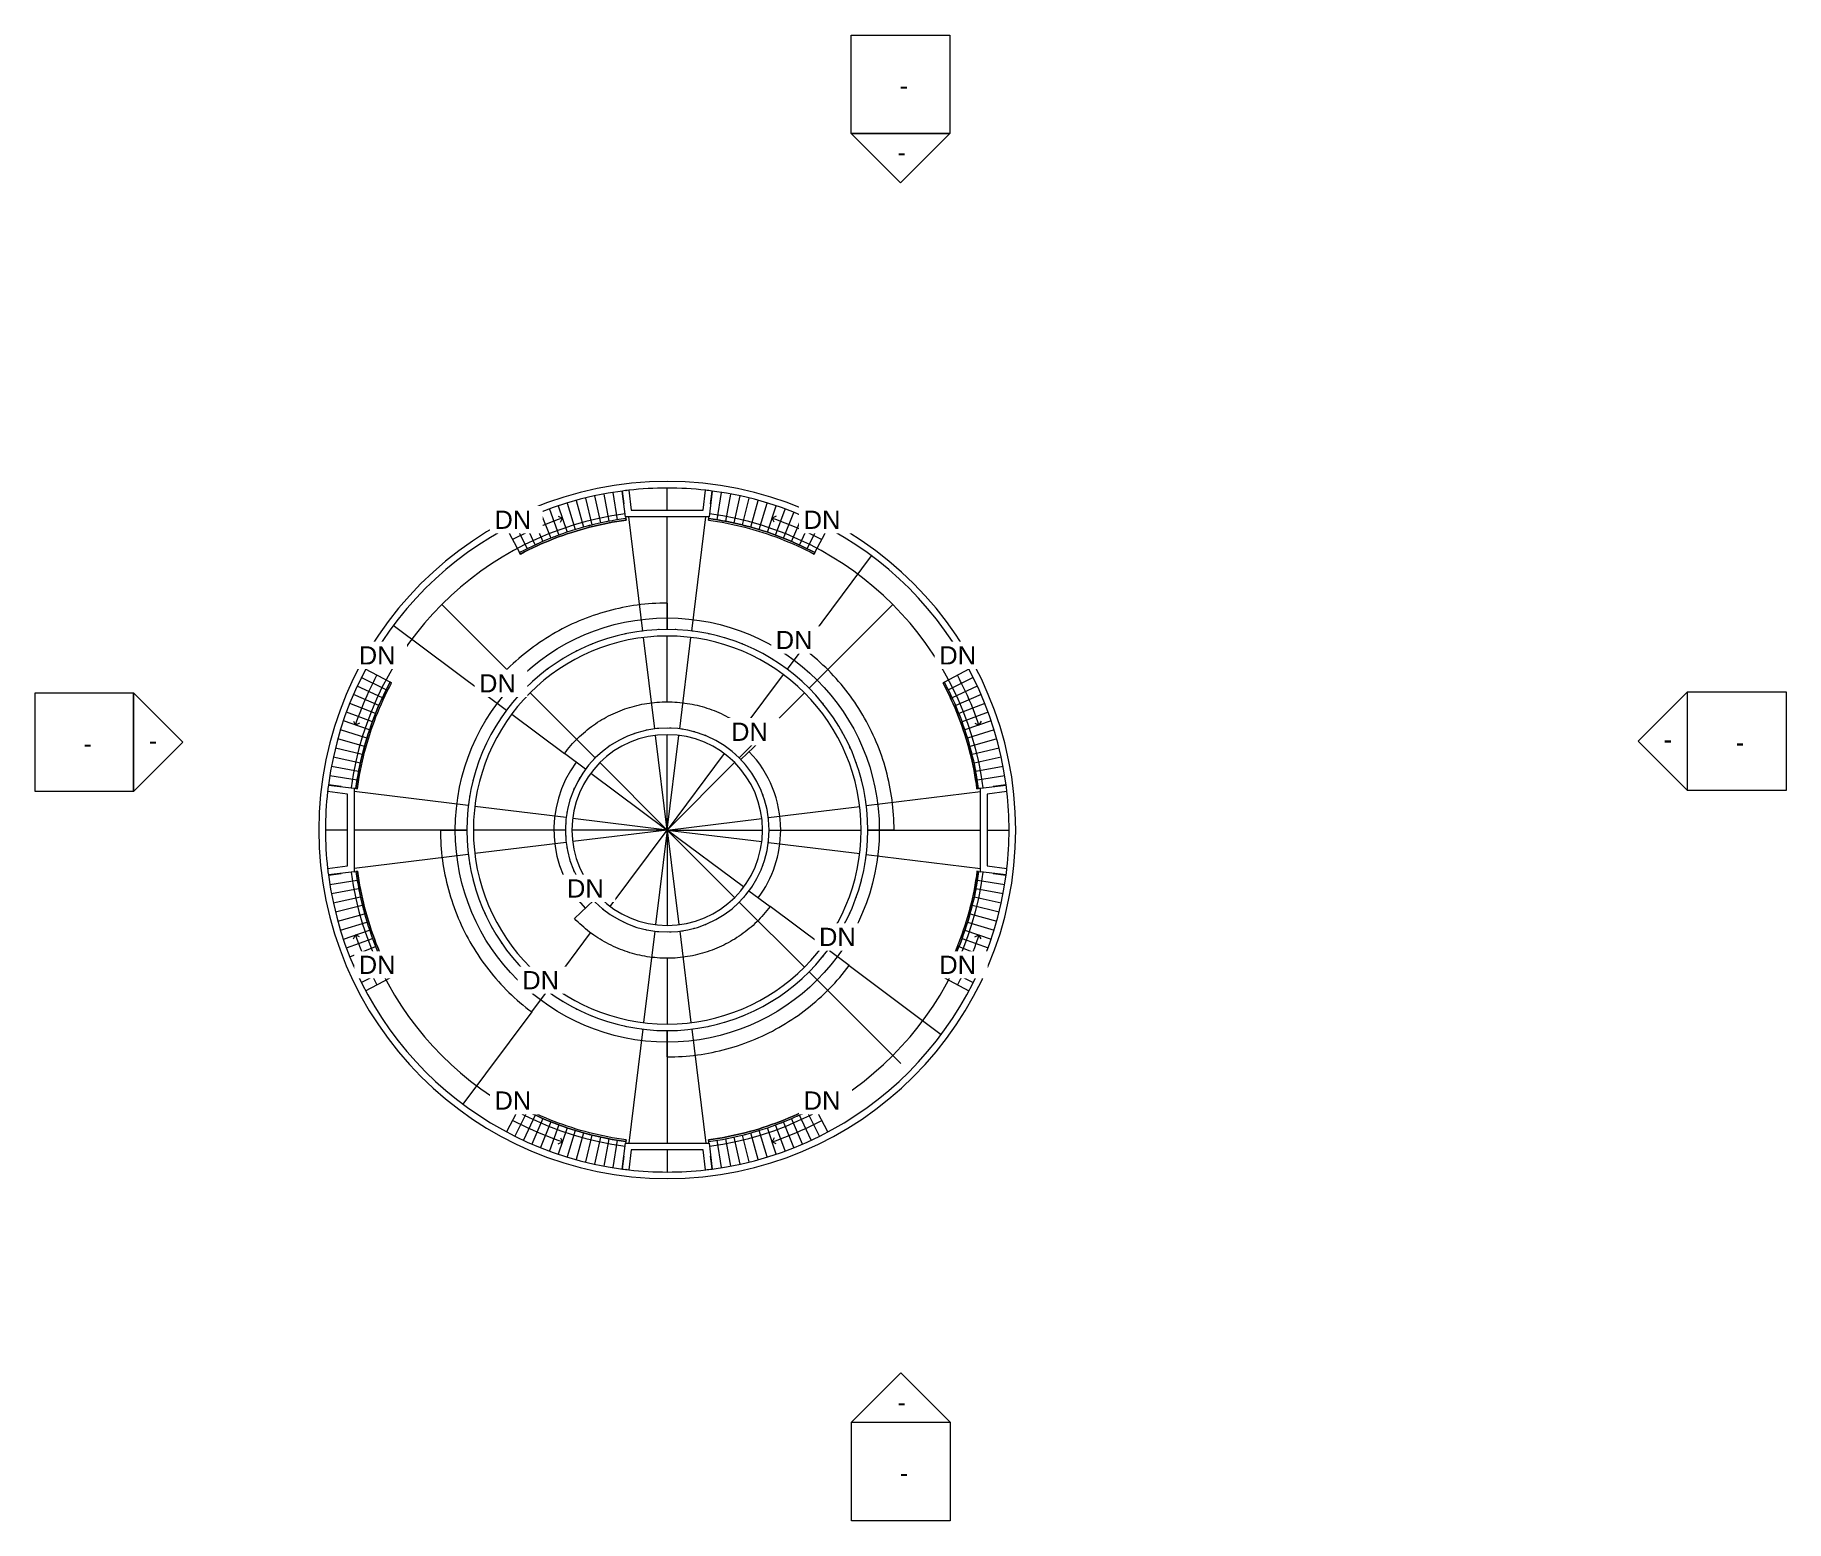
# Model space of a CAD drawing. Header units: inches. Extents: x -1103 to 1028, y -871 to 937.
import ezdxf

# ---------------------------------------------------------------- set-up
doc = ezdxf.new("R2010")
doc.units = ezdxf.units.IN
doc.header["$MEASUREMENT"] = 0
for name, color, linetype, lineweight in [('A-ANNO-SYMB', 6, 'Continuous', 9), ('A-ANNO-TEXT', 2, 'Continuous', 9), ('A-DETL', 5, 'Continuous', 9), ('A-FLOR-HRAL', 1, 'Continuous', 9), ('A-FLOR-STRS', 2, 'Continuous', 9), ('A-WALL', 2, 'Continuous', 9)]:
    doc.layers.add(name, color=color, linetype=linetype, lineweight=lineweight)

# ---------------------------------------------------------------- blocks, each defined once
blk = doc.blocks.new('Railing - Railing-176535-Site')
at = {"layer": 'A-FLOR-HRAL'}
for p, q in [((-669, 148.7), (-670.8, 149.6)), ((-670.8, 149.6), (-669, 148.7)), ((-712.3, 20.3), (-710.3, 20)), ((-710.3, 20), (-712.3, 20.3))]:
    blk.add_line(p, q, dxfattribs=at)
for points in [[(-670.8, 149.6), (-677.9, 136.2), (-690.6, 108.6), (-704.5, 65.2), (-710.3, 35.3), (-712.3, 20.3)], [(-712.3, 20.3), (-710.3, 35.3), (-704.5, 65.2), (-690.6, 108.6), (-677.9, 136.2), (-670.8, 149.6)], [(-710.3, 20), (-708.4, 35), (-702.6, 64.7), (-688.7, 107.9), (-676.1, 135.4), (-669, 148.7)], [(-710.3, 20), (-708.4, 35), (-702.6, 64.7), (-688.7, 107.9), (-676.1, 135.4), (-669, 148.7)]]:
    blk.add_open_spline(points, degree=3, dxfattribs=at)
blk = doc.blocks.new('Railing - Railing-176652-Site')
at = {"layer": 'A-FLOR-HRAL'}
for p, q in [((-710.3, -80.2), (-712.3, -80.5)), ((-712.3, -80.5), (-710.3, -80.2)), ((-670.8, -209.8), (-669, -208.9)), ((-669, -208.9), (-670.8, -209.8))]:
    blk.add_line(p, q, dxfattribs=at)
for points in [[(-712.3, -80.5), (-710.3, -95.5), (-704.5, -125.3), (-690.6, -168.8), (-677.9, -196.4), (-670.8, -209.8)], [(-712.3, -80.5), (-710.3, -95.5), (-704.5, -125.3), (-690.6, -168.8), (-677.9, -196.4), (-670.8, -209.8)], [(-669, -208.9), (-676.1, -195.5), (-688.7, -168), (-702.6, -124.9), (-708.4, -95.2), (-710.3, -80.2)], [(-710.3, -80.2), (-708.4, -95.2), (-702.6, -124.9), (-688.7, -168), (-676.1, -195.5), (-669, -208.9)]]:
    blk.add_open_spline(points, degree=3, dxfattribs=at)
blk = doc.blocks.new('Railing - Railing-176855-Site')
at = {"layer": 'A-FLOR-HRAL'}
for p, q in [((-383.5, 346.8), (-383.8, 348.8)), ((-383.8, 348.8), (-383.5, 346.8)), ((-513.1, 307.3), (-512.2, 305.5)), ((-512.2, 305.5), (-513.1, 307.3))]:
    blk.add_line(p, q, dxfattribs=at)
for points in [[(-383.8, 348.8), (-398.8, 346.8), (-428.7, 341), (-472.1, 327.1), (-499.7, 314.4), (-513.1, 307.3)], [(-383.8, 348.8), (-398.8, 346.8), (-428.7, 341), (-472.1, 327.1), (-499.7, 314.4), (-513.1, 307.3)], [(-512.2, 305.5), (-498.9, 312.6), (-471.4, 325.2), (-428.2, 339.1), (-398.5, 344.9), (-383.5, 346.8)], [(-383.5, 346.8), (-398.5, 344.9), (-428.2, 339.1), (-471.4, 325.2), (-498.9, 312.6), (-512.2, 305.5)]]:
    blk.add_open_spline(points, degree=3, dxfattribs=at)
blk = doc.blocks.new('Railing - Railing-176962-Site')
at = {"layer": 'A-FLOR-HRAL'}
for p, q in [((-283, 348.8), (-283.3, 346.8)), ((-283.3, 346.8), (-283, 348.8)), ((-154.7, 305.5), (-153.7, 307.3)), ((-153.7, 307.3), (-154.7, 305.5))]:
    blk.add_line(p, q, dxfattribs=at)
for points in [[(-283.3, 346.8), (-268.4, 344.9), (-238.7, 339.1), (-195.5, 325.2), (-168, 312.6), (-154.7, 305.5)], [(-283.3, 346.8), (-268.4, 344.9), (-238.7, 339.1), (-195.5, 325.2), (-168, 312.6), (-154.7, 305.5)], [(-153.7, 307.3), (-167.1, 314.4), (-194.7, 327.1), (-238.2, 341), (-268, 346.8), (-283, 348.8)], [(-283, 348.8), (-268, 346.8), (-238.2, 341), (-194.7, 327.1), (-167.1, 314.4), (-153.7, 307.3)]]:
    blk.add_open_spline(points, degree=3, dxfattribs=at)
blk = doc.blocks.new('Railing - Railing-177101-Site')
at = {"layer": 'A-FLOR-HRAL'}
for p, q in [((3.9, 149.6), (2.2, 148.7)), ((2.2, 148.7), (3.9, 149.6)), ((43.5, 20), (45.5, 20.3)), ((45.5, 20.3), (43.5, 20))]:
    blk.add_line(p, q, dxfattribs=at)
for points in [[(45.5, 20.3), (43.5, 35.3), (37.7, 65.2), (23.7, 108.6), (11.1, 136.2), (3.9, 149.6)], [(45.5, 20.3), (43.5, 35.3), (37.7, 65.2), (23.7, 108.6), (11.1, 136.2), (3.9, 149.6)], [(2.2, 148.7), (9.3, 135.4), (21.9, 107.9), (35.8, 64.7), (41.5, 35), (43.5, 20)], [(43.5, 20), (41.5, 35), (35.8, 64.7), (21.9, 107.9), (9.3, 135.4), (2.2, 148.7)]]:
    blk.add_open_spline(points, degree=3, dxfattribs=at)
blk = doc.blocks.new('Railing - Railing-177201-Site')
at = {"layer": 'A-FLOR-HRAL'}
for p, q in [((45.5, -80.5), (43.5, -80.2)), ((43.5, -80.2), (45.5, -80.5)), ((2.2, -208.9), (3.9, -209.8)), ((3.9, -209.8), (2.2, -208.9))]:
    blk.add_line(p, q, dxfattribs=at)
for points in [[(43.5, -80.2), (41.5, -95.2), (35.8, -124.9), (21.9, -168), (9.3, -195.5), (2.2, -208.9)], [(43.5, -80.2), (41.5, -95.2), (35.8, -124.9), (21.9, -168), (9.3, -195.5), (2.2, -208.9)], [(3.9, -209.8), (11.1, -196.4), (23.7, -168.8), (37.7, -125.3), (43.5, -95.5), (45.5, -80.5)], [(45.5, -80.5), (43.5, -95.5), (37.7, -125.3), (23.7, -168.8), (11.1, -196.4), (3.9, -209.8)]]:
    blk.add_open_spline(points, degree=3, dxfattribs=at)
blk = doc.blocks.new('Railing - Railing-177312-Site')
at = {"layer": 'A-FLOR-HRAL'}
for p, q in [((-512.2, -365.7), (-513.1, -367.4)), ((-513.1, -367.4), (-512.2, -365.7)), ((-383.8, -409), (-383.5, -407)), ((-383.5, -407), (-383.8, -409))]:
    blk.add_line(p, q, dxfattribs=at)
for points in [[(-513.1, -367.4), (-499.7, -374.6), (-472.1, -387.3), (-428.7, -401.2), (-398.8, -407), (-383.8, -409)], [(-383.8, -409), (-398.8, -407), (-428.7, -401.2), (-472.1, -387.3), (-499.7, -374.6), (-513.1, -367.4)], [(-383.5, -407), (-398.5, -405), (-428.2, -399.3), (-471.4, -385.4), (-498.9, -372.8), (-512.2, -365.7)], [(-383.5, -407), (-398.5, -405), (-428.2, -399.3), (-471.4, -385.4), (-498.9, -372.8), (-512.2, -365.7)]]:
    blk.add_open_spline(points, degree=3, dxfattribs=at)
blk = doc.blocks.new('Railing - Railing-177427-Site')
at = {"layer": 'A-FLOR-HRAL'}
for p, q in [((-153.7, -367.4), (-154.7, -365.7)), ((-154.7, -365.7), (-153.7, -367.4)), ((-283.3, -407), (-283, -409)), ((-283, -409), (-283.3, -407))]:
    blk.add_line(p, q, dxfattribs=at)
for points in [[(-154.7, -365.7), (-168, -372.8), (-195.5, -385.4), (-238.7, -399.3), (-268.4, -405), (-283.3, -407)], [(-283.3, -407), (-268.4, -405), (-238.7, -399.3), (-195.5, -385.4), (-168, -372.8), (-154.7, -365.7)], [(-283, -409), (-268, -407), (-238.2, -401.2), (-194.7, -387.3), (-167.1, -374.6), (-153.7, -367.4)], [(-283, -409), (-268, -407), (-238.2, -401.2), (-194.7, -387.3), (-167.1, -374.6), (-153.7, -367.4)]]:
    blk.add_open_spline(points, degree=3, dxfattribs=at)
blk = doc.blocks.new('Elevation - Detail Number-151647-Site')
at = {"layer": 'A-ANNO-SYMB'}
for p, q in [((-0.25, -0.25), (-0.25, 0.25)), ((-0.25, 0.25), (0.25, 0.25)), ((0.25, 0.25), (0.25, -0.25)), ((0.25, -0.25), (-0.25, -0.25))]:
    blk.add_line(p, q, dxfattribs=at)
blk = doc.blocks.new('Elevation - Detail Number-151370-Site')
at = {"layer": 'A-ANNO-SYMB'}
for p, q in [((0, 0.25), (-0.25, 0)), ((0.25, 0), (0, 0.25)), ((-0.25, 0), (0.25, 0))]:
    blk.add_line(p, q, dxfattribs=at)
blk = doc.blocks.new('Elevation - Detail Number-V1-Site')
at = {"layer": 'A-ANNO-SYMB'}
for p, q in [((0, 0.25), (-0.25, 0)), ((0.25, 0), (0, 0.25)), ((-0.25, 0), (0.25, 0))]:
    blk.add_line(p, q, dxfattribs=at)

msp = doc.modelspace()

# ---------------------------------------------------------------- linework, layer by layer
at = {"layer": 'A-ANNO-TEXT'}
for p, q in [((-466, 351.7), (-461.1, 349.3)), ((-463.5, 344.3), (-461.1, 349.3)), ((-200.9, 351.7), (-205.8, 349.3)), ((-203.3, 344.3), (-205.8, 349.3)), ((-715.2, 102.5), (-712.8, 97.5)), ((-707.8, 100), (-712.8, 97.5)), ((41, 100), (45.9, 97.5)), ((48.4, 102.5), (45.9, 97.5)), ((-715.2, -162.6), (-712.8, -157.7)), ((-707.8, -160.2), (-712.8, -157.7)), ((41, -160.2), (45.9, -157.7)), ((48.4, -162.6), (45.9, -157.7)), ((-463.5, -404.5), (-461.1, -409.4)), ((-203.3, -404.5), (-205.8, -409.4)), ((-466, -411.9), (-461.1, -409.4)), ((-200.9, -411.9), (-205.8, -409.4))]:
    msp.add_line(p, q, dxfattribs=at)
for points in [[(-461.1, 349.3), (-474.9, 344.6), (-488.6, 339.1), (-501.9, 333)], [(-205.8, 349.3), (-191.9, 344.6), (-178.3, 339.1), (-164.9, 333)], [(-511.8, 328.2), (-515.1, 326.6), (-518.4, 324.9), (-521.6, 323.2)], [(-501.9, 333), (-505.2, 331.4), (-508.5, 329.8), (-511.8, 328.1)], [(-164.9, 333), (-161.6, 331.4), (-158.3, 329.8), (-155.1, 328.1)], [(-155, 328.2), (-151.7, 326.6), (-148.5, 324.9), (-145.3, 323.2)], [(-691.7, 148.3), (-690.1, 151.6), (-688.4, 154.9), (-686.7, 158.1)], [(24.9, 148.3), (23.2, 151.6), (21.5, 154.9), (19.8, 158.1)], [(-712.8, 97.5), (-708.1, 111.4), (-702.6, 125.1), (-696.5, 138.4)], [(-696.5, 138.4), (-694.9, 141.7), (-693.3, 145), (-691.6, 148.3)], [(29.6, 138.4), (28.1, 141.7), (26.5, 145), (24.8, 148.3)], [(45.9, 97.5), (41.3, 111.4), (35.8, 125.1), (29.6, 138.4)], [(-712.8, -157.7), (-708.1, -171.6), (-702.6, -185.3), (-696.5, -198.6)], [(45.9, -157.7), (41.3, -171.6), (35.8, -185.3), (29.6, -198.6)], [(-696.5, -198.6), (-694.9, -201.9), (-693.3, -205.2), (-691.6, -208.4)], [(-691.7, -208.5), (-690.1, -211.8), (-688.4, -215), (-686.7, -218.3)], [(24.9, -208.5), (23.2, -211.8), (21.5, -215), (19.8, -218.3)], [(29.6, -198.6), (28.1, -201.9), (26.5, -205.2), (24.8, -208.4)], [(-511.8, -388.4), (-515.1, -386.7), (-518.4, -385.1), (-521.6, -383.3)], [(-155, -388.4), (-151.7, -386.7), (-148.5, -385.1), (-145.3, -383.3)], [(-501.9, -393.1), (-505.2, -391.6), (-508.5, -390), (-511.8, -388.3)], [(-461.1, -409.4), (-474.9, -404.8), (-488.6, -399.3), (-501.9, -393.1)], [(-205.8, -409.4), (-191.9, -404.8), (-178.3, -399.3), (-164.9, -393.1)], [(-164.9, -393.1), (-161.6, -391.6), (-158.3, -390), (-155.1, -388.3)]]:
    msp.add_open_spline(points, degree=3, dxfattribs=at)
at = {"layer": 'A-DETL'}
for p, q in [((-333.4, 359), (-333.4, 385.9)), ((-363.2, 212), (-380.2, 351)), ((-333.4, 227.9), (-333.4, 351)), ((-303.7, 212), (-286.6, 351)), ((-168.5, 191.2), (-84.8, 303.4)), ((-505.9, 142.4), (-607.8, 244.3)), ((-160.9, 142.4), (-59.1, 244.3)), ((-554.7, 134.9), (-666.9, 218.5)), ((-333.4, 213.9), (-333.4, 227.9)), ((-348.5, 93), (-362.2, 204.1)), ((-333.4, 125.9), (-333.4, 205.9)), ((-318.3, 93), (-304.7, 204.1)), ((-168.5, 191.2), (-187.6, 165.5)), ((-192.4, 159.1), (-240.2, 95)), ((-554.7, 134.9), (-529, 115.7)), ((-509.4, 139), (-509.6, 138.7)), ((-421.1, 57.6), (-500.3, 136.8)), ((-245.8, 57.6), (-166.6, 136.8)), ((-157.3, 138.7), (-157.5, 139)), ((-522.6, 111), (-458.5, 63.1)), ((-333.4, -30.1), (-333.4, 85.9)), ((-333.4, -30.1), (-347.6, 85)), ((-333.4, -30.1), (-319.3, 85)), ((-273.4, 78.4), (-273.6, 78.5)), ((-333.4, -30.1), (-415.4, 51.9)), ((-264.1, 62.9), (-333.4, -30.1)), ((-333.4, -30.1), (-251.4, 51.9)), ((-426.4, 39.2), (-333.4, -30.1)), ((-575.6, -0.4), (-714.5, 16.7)), ((-91.3, -0.4), (47.7, 16.7)), ((-456.5, -15), (-567.6, -1.3)), ((-333.4, -30.1), (-448.5, -16)), ((-333.4, -30.1), (-218.3, -16)), ((-210.4, -15), (-99.2, -1.3)), ((-722.5, -30.1), (-749.4, -30.1)), ((-591.4, -30.1), (-714.5, -30.1)), ((-577.4, -30.1), (-591.4, -30.1)), ((-457.4, -30.1), (-569.4, -30.1)), ((-333.4, -30.1), (-449.4, -30.1)), ((-333.4, -30.1), (-448.5, -44.2)), ((-402.7, -123.1), (-333.4, -30.1)), ((-333.4, -30.1), (-347.6, -145.2)), ((-333.4, -30.1), (-217.4, -30.1)), ((-333.4, -30.1), (-333.4, -146.1)), ((-240.5, -99.4), (-333.4, -30.1)), ((-333.4, -30.1), (-218.3, -44.2)), ((-333.4, -30.1), (-251.4, -112.1)), ((-333.4, -30.1), (-319.3, -145.2)), ((-209.4, -30.1), (-97.4, -30.1)), ((-89.4, -30.1), (-75.4, -30.1)), ((-75.4, -30.1), (47.7, -30.1)), ((55.7, -30.1), (82.6, -30.1)), ((-575.6, -59.8), (-714.5, -76.9)), ((-456.5, -45.2), (-567.6, -58.8)), ((-210.4, -45.2), (-99.2, -58.8)), ((-91.3, -59.8), (47.7, -76.9)), ((-245.8, -117.7), (-166.6, -196.9)), ((-144.2, -171.1), (-208.3, -123.3)), ((-273.6, -138.7), (-273.4, -138.6)), ((-474.4, -219.3), (-426.7, -155.2)), ((-348.5, -153.1), (-362.2, -264.3)), ((-318.3, -153.1), (-304.7, -264.3)), ((-333.4, -186), (-333.4, -266)), ((-112.1, -195), (-137.8, -175.9)), ((-509.6, -198.9), (-509.4, -199.1)), ((-160.9, -202.6), (-49.2, -314.3)), ((-157.5, -199.1), (-157.3, -198.9)), ((-112.1, -195), (0.1, -278.7)), ((-498.4, -251.4), (-479.2, -225.7)), ((-498.4, -251.4), (-582, -363.6)), ((-363.2, -272.2), (-380.2, -411.2)), ((-333.4, -274.1), (-333.4, -288.1)), ((-303.7, -272.2), (-286.6, -411.2)), ((-333.4, -288.1), (-333.4, -411.2)), ((-333.4, -419.2), (-333.4, -446))]:
    msp.add_line(p, q, dxfattribs=at)
msp.add_circle((-333.4, -30.1), 258, dxfattribs=at)
for radius, start, end in [(388, 97.591, 172.4093), (388, 7.5907, 82.409), (244, 92.3009, 92.4797), (244, 87.5203, 87.6991), (244, 111.5472, 112.2268), (244, 106.66, 107.3105), (244, 101.808, 102.378), (244, 97.0099, 97.4335), (244, 82.5665, 82.9901), (244, 77.622, 78.192), (244, 72.6895, 73.34), (244, 67.7732, 68.4528), (244, 121.3876, 121.9832), (244, 116.4587, 117.121), (244, 62.879, 63.5413), (244, 58.0168, 58.6124), (244, 131.2811, 131.5332), (244, 126.3294, 126.7971), (244, 53.2029, 53.6706), (244, 48.4668, 48.7189), (244, 145.6024, 146.1429), (244, 140.8224, 141.1958), (244, 38.8042, 39.1776), (244, 33.8571, 34.3976), (244, 150.4431, 151.0787), (124, 108.4593, 109.1155), (124, 101.554, 102.3962), (124, 94.6688, 95.6039), (124, 87.8112, 88.764), (124, 80.9927, 81.8915), (124, 74.2328, 74.9955), (244, 28.9213, 29.5569), (244, 155.3228, 155.9996), (124, 128.6682, 129.2354), (124, 122.1282, 122.2642), (124, 115.3797, 115.7139), (124, 67.5657, 68.0821), (124, 54.2254, 54.6258), (138, 360, 43.6523), (244, 24.0004, 24.6772), (244, 160.229, 160.9), (138, 143.3404, 223.6307), (124, 142.1257, 143.0387), (124, 135.3542, 136.1462), (124, 47.3073, 48.0023), (124, 40.4049, 41.2684), (244, 19.1, 19.771), (244, 165.154, 165.7714), (124, 148.9518, 149.9066), (124, 33.5237, 34.4667), (124, 26.6717, 27.6206), (244, 14.2286, 14.846), (244, 170.093, 170.5995), (124, 162.7037, 163.5221), (124, 155.8147, 156.7398), (124, 19.8613, 20.7436), (244, 9.4005, 9.907), (244, 175.0424, 175.359), (124, 169.6118, 170.2254), (124, 13.1139, 13.8443), (124, 6.4676, 6.9285), (244, 4.641, 4.9576), (124, 176.5343, 176.7961), (124, 183.2039, 183.4657), (138, 323.2996, 360), (244, 184.641, 184.9576), (124, 189.7746, 190.3882), (124, 346.1557, 346.8861), (124, 353.0715, 353.5324), (244, 355.0424, 355.359), (388, 187.5907, 262.409), (244, 189.4005, 189.907), (124, 196.4779, 197.2963), (124, 203.2602, 204.1853), (388, 277.591, 352.4093), (124, 339.2564, 340.1387), (244, 350.093, 350.5995), (244, 194.2286, 194.846), (124, 210.0934, 211.0482), (124, 216.9613, 217.8743), (124, 325.5333, 326.4763), (124, 332.3794, 333.3283), (244, 345.154, 345.7714), (244, 199.1, 199.771), (124, 223.8538, 224.6458), (124, 230.7646, 231.3318), (124, 311.9977, 312.6927), (124, 318.7316, 319.5951), (244, 340.229, 340.9), (244, 204.0004, 204.6772), (244, 208.9213, 209.5569), (124, 237.7358, 237.8718), (124, 244.2861, 244.6203), (124, 250.8845, 251.5407), (124, 291.9179, 292.4343), (124, 305.3742, 305.7746), (244, 330.4431, 331.0787), (244, 335.3228, 335.9996), (244, 213.8571, 214.3976), (124, 257.6038, 258.446), (124, 264.3961, 265.3312), (124, 271.236, 272.1888), (124, 278.1085, 279.0073), (124, 285.0045, 285.7672), (244, 325.6024, 326.1429), (244, 218.8042, 219.1776), (244, 320.8224, 321.1958), (244, 228.4668, 228.7189), (244, 311.2811, 311.5332), (244, 233.2029, 233.6706), (244, 306.3294, 306.7971), (244, 238.0168, 238.6124), (244, 242.879, 243.5413), (244, 296.4587, 297.121), (244, 301.3876, 301.9832), (244, 247.7732, 248.4528), (244, 252.6895, 253.34), (244, 257.622, 258.192), (244, 262.5665, 262.9901), (244, 267.5203, 267.6991), (244, 272.3009, 272.4797), (244, 277.0099, 277.4335), (244, 281.808, 282.378), (244, 286.66, 287.3105), (244, 291.5472, 292.2268)]:
    msp.add_arc((-333.4, -30.1), radius, start, end, dxfattribs=at)
at = {"layer": 'A-FLOR-STRS'}
for p, q in [((-466.1, 364.2), (-455.3, 332.2)), ((-455.2, 367.7), (-445.3, 335.4)), ((-444.2, 370.8), (-435.2, 338.4)), ((-433.1, 373.7), (-425.1, 341)), ((-422, 376.3), (-414.8, 343.4)), ((-410.8, 378.6), (-404.5, 345.5)), ((-399.6, 380.6), (-394.2, 347.3)), ((-388.2, 382.2), (-386.2, 366.7)), ((-280.7, 366.7), (-278.6, 382.2)), ((-272.7, 347.3), (-267.3, 380.6)), ((-262.3, 345.5), (-256, 378.6)), ((-252, 343.4), (-244.8, 376.3)), ((-241.8, 341), (-233.7, 373.7)), ((-231.6, 338.4), (-222.6, 370.8)), ((-221.5, 335.4), (-211.7, 367.7)), ((-211.5, 332.2), (-200.8, 364.2)), ((-518.8, 342.3), (-503.8, 312.1)), ((-508.5, 347.2), (-494.3, 316.6)), ((-498.1, 351.9), (-484.7, 320.9)), ((-487.5, 356.3), (-475, 325)), ((-476.8, 360.4), (-465.2, 328.7)), ((-384.1, 351), (-383.8, 348.8)), ((-283, 348.8), (-282.8, 351)), ((-201.6, 328.7), (-190, 360.4)), ((-191.8, 325), (-179.3, 356.3)), ((-182.1, 320.9), (-168.8, 351.9)), ((-172.5, 316.6), (-158.3, 347.2)), ((-163.1, 312.1), (-148, 342.3)), ((-529, 337), (-513.1, 307.3)), ((-153.7, 307.3), (-137.9, 337)), ((-333.4, 245.9), (-333.4, 213.9)), ((-168.5, 191.2), (-187.6, 165.5)), ((-675.6, 140.3), (-705.8, 155.3)), ((-670.8, 149.6), (-700.5, 165.5)), ((33.7, 165.5), (3.9, 149.6)), ((38.9, 155.3), (8.8, 140.3)), ((-684.4, 121.2), (-715.4, 134.6)), ((-680.1, 130.8), (-710.7, 145)), ((-554.7, 134.9), (-529, 115.7)), ((43.9, 145), (13.3, 130.8)), ((48.6, 134.6), (17.6, 121.2)), ((-692.2, 101.7), (-723.9, 113.3)), ((-688.5, 111.5), (-719.8, 124)), ((53, 124), (21.6, 111.5)), ((57, 113.3), (25.4, 101.7)), ((-698.9, 81.8), (-731.1, 91.7)), ((-695.7, 91.8), (-727.6, 102.6)), ((60.8, 102.6), (28.9, 91.8)), ((64.3, 91.7), (32.1, 81.8)), ((-704.5, 61.6), (-737.3, 69.6)), ((-701.9, 71.7), (-734.4, 80.7)), ((-243.7, 55.5), (-220.6, 77.6)), ((67.5, 80.7), (35, 71.7)), ((70.4, 69.6), (37.7, 61.6)), ((-709, 41), (-742.1, 47.3)), ((-706.9, 51.3), (-739.8, 58.5)), ((-432.8, 44), (-458.5, 63.1)), ((73, 58.5), (40, 51.3)), ((75.3, 47.3), (42.1, 41)), ((-730.2, 22.7), (-745.8, 24.7)), ((-710.8, 30.7), (-744.1, 36)), ((77.2, 36), (44, 30.7)), ((78.9, 24.7), (63.3, 22.7)), ((-712.3, 20.3), (-714.5, 20.6)), ((47.7, 20.6), (45.5, 20.3)), ((-609.4, -30.1), (-577.4, -30.1)), ((-57.4, -30.1), (-89.4, -30.1)), ((-745.8, -84.9), (-730.2, -82.8)), ((-714.5, -80.8), (-712.3, -80.5)), ((45.5, -80.5), (47.7, -80.8)), ((63.3, -82.8), (78.9, -84.9)), ((-744.1, -96.2), (-710.8, -90.9)), ((-742.1, -107.5), (-709, -101.2)), ((-234, -104.2), (-208.3, -123.3)), ((42.1, -101.2), (75.3, -107.5)), ((44, -90.9), (77.2, -96.2)), ((-739.8, -118.7), (-706.9, -111.5)), ((-737.3, -129.8), (-704.5, -121.7)), ((-423.1, -115.7), (-446.3, -137.8)), ((37.7, -121.7), (70.4, -129.8)), ((40, -111.5), (73, -118.7)), ((-734.4, -140.9), (-701.9, -131.9)), ((-731.1, -151.8), (-698.9, -142)), ((32.1, -142), (64.3, -151.8)), ((35, -131.9), (67.5, -140.9)), ((-727.6, -162.7), (-695.7, -152)), ((-723.9, -173.5), (-692.2, -161.9)), ((25.4, -161.9), (57, -173.5)), ((28.9, -152), (60.8, -162.7)), ((-719.8, -184.2), (-688.5, -171.7)), ((-715.4, -194.7), (-684.4, -181.4)), ((-710.7, -205.2), (-680.1, -191)), ((-112.1, -195), (-137.8, -175.9)), ((13.3, -191), (43.9, -205.2)), ((17.6, -181.4), (48.6, -194.7)), ((21.6, -171.7), (53, -184.2)), ((-705.8, -215.5), (-675.6, -200.5)), ((-700.5, -225.6), (-670.8, -209.8)), ((3.9, -209.8), (33.7, -225.6)), ((8.8, -200.5), (38.9, -215.5)), ((-498.4, -251.4), (-479.2, -225.7)), ((-333.4, -306.1), (-333.4, -274.1)), ((-513.1, -367.4), (-529, -397.2)), ((-503.8, -372.3), (-518.8, -402.5)), ((-494.3, -376.8), (-508.5, -407.4)), ((-484.7, -381.1), (-498.1, -412.1)), ((-168.8, -412.1), (-182.1, -381.1)), ((-158.3, -407.4), (-172.5, -376.8)), ((-148, -402.5), (-163.1, -372.3)), ((-137.9, -397.2), (-153.7, -367.4)), ((-475, -385.1), (-487.5, -416.4)), ((-465.2, -388.9), (-476.8, -420.5)), ((-455.3, -392.4), (-466.1, -424.3)), ((-445.3, -395.6), (-455.2, -427.8)), ((-435.2, -398.5), (-444.2, -431)), ((-425.1, -401.2), (-433.1, -433.9)), ((-414.8, -403.6), (-422, -436.5)), ((-244.8, -436.5), (-252, -403.6)), ((-233.7, -433.9), (-241.8, -401.2)), ((-222.6, -431), (-231.6, -398.5)), ((-211.7, -427.8), (-221.5, -395.6)), ((-200.8, -424.3), (-211.5, -392.4)), ((-190, -420.5), (-201.6, -388.9)), ((-179.3, -416.4), (-191.8, -385.1)), ((-404.5, -405.7), (-410.8, -438.8)), ((-394.2, -407.5), (-399.6, -440.8)), ((-383.8, -409), (-384.1, -411.2)), ((-282.8, -411.2), (-283, -409)), ((-267.3, -440.8), (-272.7, -407.5)), ((-256, -438.8), (-262.3, -405.7)), ((-386.2, -426.8), (-388.2, -442.4)), ((-278.6, -442.4), (-280.7, -426.8))]:
    msp.add_line(p, q, dxfattribs=at)
for points in [[(-404, 345.6), (-405.3, 345.3), (-406.5, 345.1), (-407.7, 344.9)], [(-262.8, 345.6), (-261.6, 345.3), (-260.3, 345.1), (-259.1, 344.9)], [(-491.4, 318), (-492.5, 317.5), (-493.7, 316.9), (-494.8, 316.4)], [(-175.5, 318), (-174.3, 317.5), (-173.2, 316.9), (-172.1, 316.4)], [(-333.4, 245.9), (-345.6, 245.9), (-370.1, 244.3), (-406.1, 237), (-440.9, 225), (-473.7, 208.5), (-504.1, 187.8), (-531.5, 163.3), (-547.4, 144.7), (-554.7, 134.9)], [(-57.4, -30.1), (-57.4, -17.9), (-59, 6.6), (-66.3, 42.6), (-78.3, 77.4), (-94.8, 110.2), (-115.5, 140.6), (-140, 168), (-158.7, 183.9), (-168.5, 191.2)], [(-681.5, 127.8), (-681, 129), (-680.4, 130.1), (-679.9, 131.3)], [(14.7, 127.8), (14.1, 129), (13.6, 130.1), (13.1, 131.3)], [(-458.5, 63.1), (-453.6, 69.7), (-442.7, 82.1), (-423.7, 98), (-402.4, 110.6), (-379.4, 119.7), (-355.2, 125), (-330.5, 126.5), (-305.9, 124.1), (-282, 117.9), (-259.3, 107.9), (-238.5, 94.5), (-226.2, 83.5), (-220.6, 77.6)], [(-709.1, 40.5), (-708.9, 41.8), (-708.6, 43), (-708.4, 44.2)], [(42.2, 40.5), (42, 41.8), (41.8, 43), (41.5, 44.2)], [(-609.4, -30.1), (-609.4, -42.3), (-607.8, -66.8), (-600.5, -102.8), (-588.5, -137.5), (-572, -170.4), (-551.3, -200.8), (-526.8, -228.1), (-508.2, -244.1), (-498.4, -251.4)], [(-709.1, -100.7), (-708.9, -101.9), (-708.6, -103.2), (-708.4, -104.4)], [(42.2, -100.7), (42, -101.9), (41.8, -103.2), (41.5, -104.4)], [(-208.3, -123.3), (-213.3, -129.9), (-224.1, -142.3), (-243.2, -158.1), (-264.4, -170.7), (-287.5, -179.8), (-311.6, -185.2), (-336.3, -186.7), (-360.9, -184.3), (-384.9, -178), (-407.5, -168.1), (-428.3, -154.7), (-440.6, -143.7), (-446.3, -137.8)], [(-681.5, -188), (-681, -189.2), (-680.4, -190.3), (-679.9, -191.5)], [(14.7, -188), (14.1, -189.2), (13.6, -190.3), (13.1, -191.5)], [(-333.4, -306.1), (-321.2, -306.1), (-296.7, -304.5), (-260.7, -297.2), (-226, -285.2), (-193.1, -268.7), (-162.7, -248), (-135.4, -223.5), (-119.4, -204.8), (-112.1, -195)], [(-491.4, -378.2), (-492.5, -377.6), (-493.7, -377.1), (-494.8, -376.6)], [(-175.5, -378.2), (-174.3, -377.6), (-173.2, -377.1), (-172.1, -376.6)], [(-404, -405.8), (-405.3, -405.5), (-406.5, -405.3), (-407.7, -405)], [(-262.8, -405.8), (-261.6, -405.5), (-260.3, -405.3), (-259.1, -405)]]:
    msp.add_open_spline(points, degree=3, dxfattribs=at)
for points, knots in [([(-469.6, 327.1), (-470.4, 326.8), (-471.5, 326.3), (-472.7, 325.9), (-473.2, 325.7)], [8.8301504, 8.8301504, 8.8301504, 8.8301504, 9.0566584, 9.2077544, 9.2077544, 9.2077544, 9.2077544]), ([(-427, 340.5), (-427.5, 340.4), (-428.7, 340.1), (-429.9, 339.8), (-430.7, 339.6)], [4.3772331, 4.3772331, 4.3772331, 4.3772331, 4.5283292, 4.7548359, 4.7548359, 4.7548359, 4.7548359]), ([(-239.9, 340.5), (-239.4, 340.4), (-238.1, 340.1), (-236.9, 339.8), (-236.2, 339.6)], [4.3772331, 4.3772331, 4.3772331, 4.3772331, 4.5283292, 4.7548359, 4.7548359, 4.7548359, 4.7548359]), ([(-197.2, 327.1), (-196.5, 326.8), (-195.3, 326.3), (-194.1, 325.9), (-193.7, 325.7)], [8.8301504, 8.8301504, 8.8301504, 8.8301504, 9.0566584, 9.2077544, 9.2077544, 9.2077544, 9.2077544]), ([(-690.6, 106.1), (-690.3, 106.9), (-689.8, 108), (-689.4, 109.2), (-689.2, 109.7)], [8.8301504, 8.8301504, 8.8301504, 8.8301504, 9.0566584, 9.2077544, 9.2077544, 9.2077544, 9.2077544]), ([(23.7, 106.1), (23.4, 106.9), (23, 108), (22.5, 109.2), (22.3, 109.7)], [8.8301504, 8.8301504, 8.8301504, 8.8301504, 9.0566584, 9.2077544, 9.2077544, 9.2077544, 9.2077544]), ([(-704, 63.5), (-703.9, 64), (-703.6, 65.2), (-703.3, 66.4), (-703.1, 67.2)], [4.3772331, 4.3772331, 4.3772331, 4.3772331, 4.5283292, 4.7548359, 4.7548359, 4.7548359, 4.7548359]), ([(37.2, 63.5), (37.1, 64), (36.8, 65.2), (36.4, 66.4), (36.3, 67.2)], [4.3772331, 4.3772331, 4.3772331, 4.3772331, 4.5283292, 4.7548359, 4.7548359, 4.7548359, 4.7548359]), ([(-704, -123.6), (-703.9, -124.1), (-703.6, -125.4), (-703.3, -126.6), (-703.1, -127.3)], [4.3772331, 4.3772331, 4.3772331, 4.3772331, 4.5283292, 4.7548359, 4.7548359, 4.7548359, 4.7548359]), ([(37.2, -123.6), (37.1, -124.1), (36.8, -125.4), (36.4, -126.6), (36.3, -127.3)], [4.3772331, 4.3772331, 4.3772331, 4.3772331, 4.5283292, 4.7548359, 4.7548359, 4.7548359, 4.7548359]), ([(-690.6, -166.3), (-690.3, -167), (-689.8, -168.2), (-689.4, -169.4), (-689.2, -169.8)], [8.8301504, 8.8301504, 8.8301504, 8.8301504, 9.0566584, 9.2077544, 9.2077544, 9.2077544, 9.2077544]), ([(23.7, -166.3), (23.4, -167), (23, -168.2), (22.5, -169.4), (22.3, -169.8)], [8.8301504, 8.8301504, 8.8301504, 8.8301504, 9.0566584, 9.2077544, 9.2077544, 9.2077544, 9.2077544]), ([(-469.6, -387.2), (-470.4, -387), (-471.5, -386.5), (-472.7, -386), (-473.2, -385.8)], [8.8301504, 8.8301504, 8.8301504, 8.8301504, 9.0566584, 9.2077544, 9.2077544, 9.2077544, 9.2077544]), ([(-427, -400.7), (-427.5, -400.6), (-428.7, -400.3), (-429.9, -399.9), (-430.7, -399.8)], [4.3772331, 4.3772331, 4.3772331, 4.3772331, 4.5283292, 4.7548359, 4.7548359, 4.7548359, 4.7548359]), ([(-239.9, -400.7), (-239.4, -400.6), (-238.1, -400.3), (-236.9, -399.9), (-236.2, -399.8)], [4.3772331, 4.3772331, 4.3772331, 4.3772331, 4.5283292, 4.7548359, 4.7548359, 4.7548359, 4.7548359]), ([(-197.2, -387.2), (-196.5, -387), (-195.3, -386.5), (-194.1, -386), (-193.7, -385.8)], [8.8301504, 8.8301504, 8.8301504, 8.8301504, 9.0566584, 9.2077544, 9.2077544, 9.2077544, 9.2077544])]:
    msp.add_open_spline(points, degree=3, knots=knots, dxfattribs=at)
at = {"layer": 'A-WALL'}
for p, q in [((-384.2, 351), (-388.1, 382.3)), ((-383.7, 382.9), (-383.4, 382.9)), ((-380.1, 383.3), (-377.2, 359)), ((-289.7, 359), (-286.7, 383.3)), ((-283.4, 382.9), (-283.2, 382.9)), ((-278.8, 382.3), (-282.6, 351)), ((-282.6, 351), (-384.2, 351)), ((-377.2, 359), (-289.7, 359)), ((-745.8, 24.6), (-714.5, 20.7)), ((47.7, 20.7), (79, 24.6)), ((-722.5, 13.7), (-746.8, 16.6)), ((-722.5, -73.8), (-722.5, 13.7)), ((-714.5, 20.7), (-714.5, -80.9)), ((47.7, -80.9), (47.7, 20.7)), ((79.9, 16.6), (55.7, 13.7)), ((55.7, 13.7), (55.7, -73.8)), ((-746.8, -76.8), (-722.5, -73.8)), ((-714.5, -80.9), (-745.8, -84.8)), ((79, -84.8), (47.7, -80.9)), ((55.7, -73.8), (79.9, -76.8)), ((-388.1, -442.5), (-384.2, -411.2)), ((-384.2, -411.2), (-282.6, -411.2)), ((-377.2, -419.2), (-380.1, -443.5)), ((-289.7, -419.2), (-377.2, -419.2)), ((-286.7, -443.5), (-289.7, -419.2)), ((-282.6, -411.2), (-278.8, -442.5)), ((-383.4, -443.1), (-383.7, -443)), ((-283.2, -443), (-283.4, -443.1))]:
    msp.add_line(p, q, dxfattribs=at)
for radius, start, end in [(424, 360, 180), (416, 83.551, 96.449), (416, 97.5486, 172.4491), (416, 96.4491, 97.5509), (416, 82.4491, 83.5509), (416, 7.5493, 82.449), (244, 360, 180), (236, 0, 180), (124, 360, 180), (116, 0, 180), (416, 172.4491, 173.5509), (416, 6.4491, 7.5509), (416, 173.551, 180), (416, 0, 6.449), (424, 180, 360), (416, 180, 186.449), (244, 180, 360), (236, 180, 0), (124, 180, 360), (116, 180, 0), (416, 353.551, 0), (416, 186.4491, 187.5509), (416, 187.5493, 262.4514), (416, 277.551, 352.4491), (416, 352.4491, 353.5509), (416, 262.4491, 263.5509), (416, 263.551, 276.449), (416, 276.4491, 277.5509)]:
    msp.add_arc((-333.4, -30.1), radius, start, end, dxfattribs=at)

# ---------------------------------------------------------------- block references
at = {"layer": 'A-ANNO-SYMB', "xscale": 239.9999999999998, "yscale": 239.9999999999998, "zscale": 239.9999999999998}
for name, p in [('Elevation - Detail Number-151647-Site', (-49.5, 877)), ('Elevation - Detail Number-151647-Site', (-1042.8, 76.6)), ('Elevation - Detail Number-151647-Site', (968, 78)), ('Elevation - Detail Number-151370-Site', (-49.3, -750.6)), ('Elevation - Detail Number-151647-Site', (-49.3, -810.6))]:
    msp.add_blockref(name, p, dxfattribs=at)
at = {"layer": 'A-ANNO-SYMB', "extrusion": (0, 0, -1), "xscale": 239.9999999999998, "yscale": 239.9999999999998, "zscale": 239.9999999999998}
for p, rotation in [((49.5, 817), 180), ((982.8, 76.6), 90.00000000000038)]:
    msp.add_blockref('Elevation - Detail Number-V1-Site', p, dxfattribs=dict(at, rotation=rotation))
at = {"layer": 'A-ANNO-SYMB', "xscale": 239.9999999999998, "yscale": 239.9999999999998, "zscale": 239.9999999999998, "rotation": 90}
msp.add_blockref('Elevation - Detail Number-151370-Site', (908, 78), dxfattribs=at)
at = {"layer": 'A-FLOR-HRAL'}
for name in ['Railing - Railing-176855-Site', 'Railing - Railing-176962-Site', 'Railing - Railing-176535-Site', 'Railing - Railing-177101-Site', 'Railing - Railing-176652-Site', 'Railing - Railing-177201-Site', 'Railing - Railing-177312-Site', 'Railing - Railing-177427-Site']:
    msp.add_blockref(name, (0, 0), dxfattribs=at)

# ---------------------------------------------------------------- next in the draw order: texts
at = {"layer": 'A-ANNO-SYMB', "char_height": 22.129, "width": 12.15, "attachment_point": 2, "line_spacing_factor": 0.938532, "bg_fill": 3, "box_fill_scale": 1.25, "bg_fill_color": 0, "bg_fill_transparency": 0}
for insert in [(-45.5, 886.5), (-48.2, 805.3), (-1038.8, 86.1), (-959.2, 89.8), (884.3, 91.2), (972, 87.5), (-48.1, -715), (-45.4, -801.1)]:
    msp.add_mtext('\\fArial|b0|i0|c0|p34|;-', dxfattribs=dict(at, insert=insert))
at = {"layer": 'A-ANNO-TEXT', "char_height": 22.129, "width": 53.169, "attachment_point": 1, "line_spacing_factor": 0.938532, "bg_fill": 3, "box_fill_scale": 1.25, "bg_fill_color": 0, "bg_fill_transparency": 0}
for insert in [(-543.7, 358.4), (-167.4, 358.4), (-201.4, 212.1), (-708.8, 193.4), (-2.3, 193.4), (-562.4, 159.4), (-255.7, 100.5), (-455.4, -90.1), (-148.7, -149), (-708.8, -183), (-2.3, -183), (-509.8, -201.7), (-543.7, -348.1), (-167.4, -348.1)]:
    msp.add_mtext('\\fArial|b0|i0|c0|p34|;DN', dxfattribs=dict(at, insert=insert))

doc.saveas('drawing.dxf')
